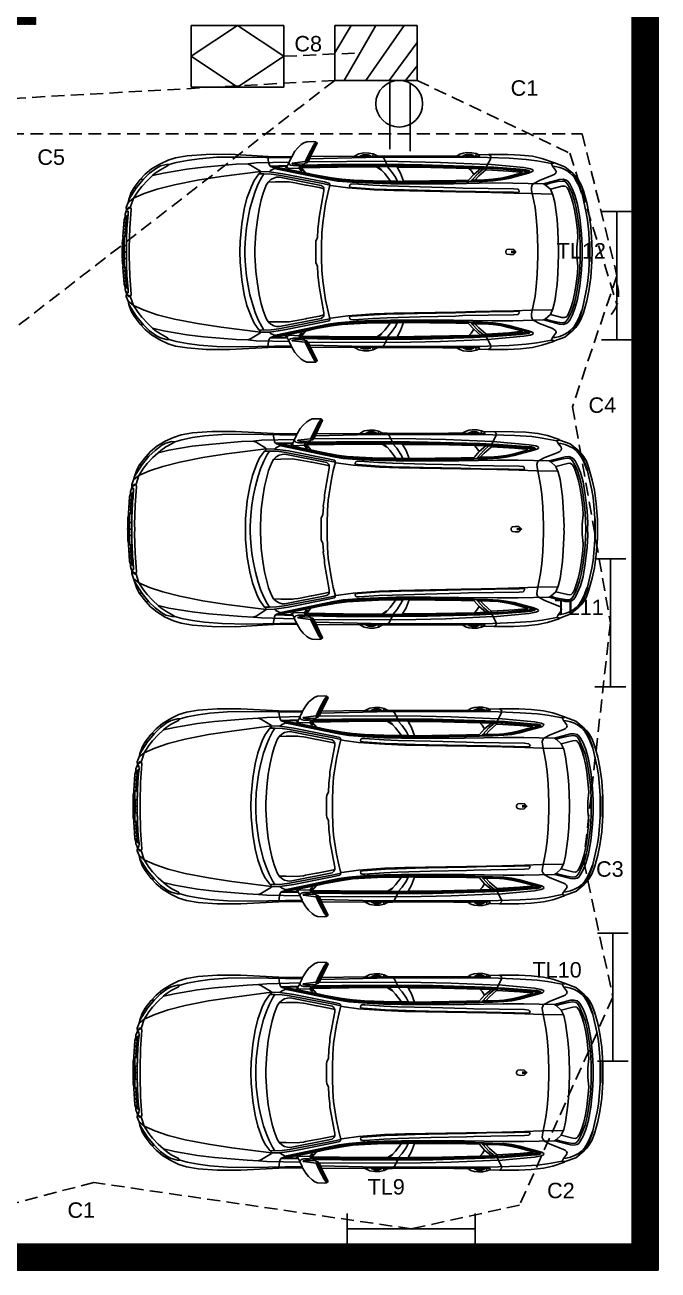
# Model space of a CAD drawing. Header units: inches. Extents: x 79 to 11386, y 236 to 3106.
# Drawn here: x 795.1 to 1040.8, y 308.6 to 791.8 of the extents above; entities that cross this region are included whole.
import ezdxf

# ---------------------------------------------------------------- set-up
doc = ezdxf.new("R2010")
doc.units = ezdxf.units.IN
doc.header["$LTSCALE"] = 20
doc.header["$MEASUREMENT"] = 0
doc.linetypes.add('HIDDEN', pattern=[0.375, 0.25, -0.125])
for name, color, linetype in [('appliances', 180, 'Continuous'), ('AUDI', 27, 'Continuous'), ('Conduit', 100, 'HIDDEN'), ('conduit_SDB', 82, 'HIDDEN'), ('emergency_Bo', 220, 'Continuous'), ('emergency_conduit', 210, 'HIDDEN'), ('hatch', 8, 'Continuous')]:
    doc.layers.add(name, color=color, linetype=linetype)
doc.styles.get("Standard").update_dxf_attribs({"font": 'arial.ttf', "height": 6})

# ---------------------------------------------------------------- blocks, each defined once
blk = doc.blocks.new('Top')
at = {"layer": 'AUDI'}
for p, q in [((3661, 15743), (3572, 15572)), ((3596, 15633), (3649, 15733)), ((3634, 15673), (3667, 15734)), ((3649, 15733), (3664, 15756)), ((3675, 15761), (3661, 15743)), ((3664, 15756), (3671, 15765)), ((3667, 15734), (3686, 15756)), ((3671, 15765), (3675, 15761)), ((2522, 15601), (2404, 15585)), ((2696, 15615), (2522, 15601)), ((2936, 15618), (2696, 15615)), ((3429, 15609), (2936, 15618)), ((3202, 15624), (3200, 15616)), ((3200, 15616), (3207, 15566)), ((3410, 15567), (3429, 15609)), ((3429, 15609), (3435, 15621)), ((3568, 15574), (3596, 15633)), ((3580, 15561), (3634, 15673)), ((3611, 15601), (3598, 15572)), ((3621, 15622), (3611, 15601)), ((4165, 15614), (3611, 15601)), ((4107, 15621), (4052, 15626)), ((4114, 15629), (4107, 15621)), ((4220, 15622), (4107, 15621)), ((4142, 15640), (4114, 15629)), ((4114, 15629), (4212, 15630)), ((4187, 15640), (4142, 15640)), ((5103, 15616), (4165, 15614)), ((4212, 15630), (4187, 15640)), ((4220, 15622), (4212, 15630)), ((4233, 15623), (4220, 15622)), ((4233, 15623), (4238, 15648)), ((4277, 15628), (4233, 15623)), ((4342, 15605), (4321, 15627)), ((4374, 15540), (4342, 15605)), ((5121, 15624), (5067, 15630)), ((5365, 15613), (5103, 15616)), ((5128, 15632), (5121, 15624)), ((5233, 15624), (5121, 15624)), ((5156, 15643), (5128, 15632)), ((5128, 15632), (5226, 15633)), ((5202, 15643), (5156, 15643)), ((5226, 15633), (5202, 15643)), ((5233, 15624), (5226, 15633)), ((5248, 15626), (5233, 15624)), ((5248, 15626), (5252, 15651)), ((5283, 15626), (5248, 15626)), ((5278, 15641), (5288, 15630)), ((5288, 15630), (5283, 15626)), ((5393, 15598), (5343, 15502)), ((5579, 15605), (5365, 15613)), ((5375, 15644), (5393, 15629)), ((5393, 15629), (5398, 15620)), ((5398, 15620), (5393, 15598)), ((5747, 15594), (5579, 15605)), ((5850, 15580), (5747, 15594)), ((2034, 15459), (2101, 15509)), ((2140, 15492), (2090, 15458)), ((2101, 15509), (2140, 15530)), ((2140, 15530), (2201, 15545)), ((2211, 15530), (2140, 15492)), ((2171, 15460), (2400, 15499)), ((2201, 15545), (2228, 15544)), ((2228, 15544), (2211, 15530)), ((2297, 15564), (2228, 15544)), ((2404, 15585), (2297, 15564)), ((2400, 15499), (2566, 15518)), ((2566, 15518), (2887, 15546)), ((2739, 15425), (3128, 15475)), ((2887, 15546), (3001, 15550)), ((3001, 15550), (3083, 15559)), ((3030, 15539), (3001, 15550)), ((3127, 15479), (3030, 15539)), ((3083, 15559), (3410, 15567)), ((3112, 15452), (3131, 15468)), ((3131, 15468), (3127, 15479)), ((3128, 15475), (3211, 15472)), ((3207, 15566), (3213, 15544)), ((3211, 15472), (3226, 15485)), ((3211, 15472), (3348, 15453)), ((3213, 15544), (3221, 15529)), ((3221, 15529), (3394, 15534)), ((3221, 15529), (3232, 15522)), ((3226, 15485), (3271, 15507)), ((3292, 15525), (3232, 15522)), ((3232, 15522), (3254, 15516)), ((3254, 15516), (3270, 15518)), ((3254, 15516), (3271, 15510)), ((3270, 15518), (3278, 15514)), ((3278, 15518), (3271, 15510)), ((3271, 15510), (3272, 15509)), ((3271, 15507), (3272, 15509)), ((3271, 15507), (3275, 15503)), ((3272, 15509), (3742, 15412)), ((3275, 15503), (3793, 15396)), ((3284, 15519), (3278, 15518)), ((3278, 15514), (3647, 15436)), ((3284, 15519), (3292, 15525)), ((3571, 15463), (3284, 15519)), ((3383, 15527), (3292, 15525)), ((3375, 15510), (3394, 15534)), ((3396, 15509), (3383, 15527)), ((3394, 15534), (3406, 15559)), ((3405, 15505), (3396, 15509)), ((3418, 15504), (3405, 15505)), ((3406, 15559), (3410, 15567)), ((3406, 15559), (3414, 15545)), ((3414, 15545), (3423, 15539)), ((3505, 15509), (3418, 15504)), ((3423, 15539), (3448, 15533)), ((3440, 15558), (3568, 15574)), ((3440, 15552), (3440, 15558)), ((3462, 15549), (3440, 15552)), ((3448, 15533), (3496, 15532)), ((3510, 15547), (3462, 15549)), ((3496, 15532), (3529, 15535)), ((3505, 15509), (3515, 15526)), ((3527, 15482), (3505, 15509)), ((3561, 15552), (3510, 15547)), ((3515, 15526), (3521, 15526)), ((3521, 15526), (3515, 15513)), ((3515, 15513), (3534, 15486)), ((3533, 15482), (3527, 15482)), ((3546, 15540), (3529, 15524)), ((3529, 15535), (3543, 15532)), ((4409, 15530), (3529, 15524)), ((3529, 15524), (3530, 15512)), ((4070, 15521), (3530, 15512)), ((3530, 15512), (3571, 15463)), ((3534, 15486), (3533, 15482)), ((3543, 15532), (3817, 15537)), ((3561, 15552), (3546, 15540)), ((3546, 15540), (3552, 15538)), ((3552, 15538), (3823, 15543)), ((3571, 15559), (3561, 15552)), ((3568, 15574), (3572, 15572)), ((3572, 15572), (3571, 15559)), ((3580, 15561), (3571, 15559)), ((3658, 15443), (3571, 15463)), ((3588, 15562), (3580, 15561)), ((3598, 15572), (3588, 15562)), ((4356, 15576), (3598, 15572)), ((3817, 15537), (4372, 15539)), ((3823, 15543), (4369, 15546)), ((4273, 15519), (4070, 15521)), ((4278, 15524), (4273, 15519)), ((4313, 15493), (4273, 15519)), ((4278, 15524), (4316, 15496)), ((4468, 15524), (4278, 15524)), ((4321, 15489), (4313, 15493)), ((4316, 15496), (4321, 15489)), ((4352, 15456), (4321, 15489)), ((4604, 15572), (4356, 15576)), ((4369, 15546), (4720, 15541)), ((4372, 15539), (4750, 15535)), ((4377, 15523), (4374, 15540)), ((4416, 15479), (4377, 15523)), ((5090, 15519), (4409, 15530)), ((4458, 15418), (4416, 15479)), ((4474, 15518), (4468, 15524)), ((4806, 15515), (4474, 15518)), ((4508, 15458), (4474, 15518)), ((4900, 15565), (4604, 15572)), ((4720, 15541), (5234, 15526)), ((4750, 15535), (5319, 15517)), ((5182, 15506), (4806, 15515)), ((5363, 15545), (4900, 15565)), ((5347, 15508), (5090, 15519)), ((5295, 15503), (5182, 15506)), ((5203, 15484), (5182, 15506)), ((5229, 15446), (5203, 15484)), ((5295, 15503), (5229, 15446)), ((5234, 15526), (5424, 15517)), ((5275, 15459), (5325, 15502)), ((5278, 15431), (5347, 15491)), ((5325, 15502), (5295, 15503)), ((5319, 15517), (5467, 15508)), ((5343, 15502), (5325, 15502)), ((5351, 15499), (5343, 15502)), ((5518, 15497), (5347, 15508)), ((5347, 15491), (5354, 15493)), ((5354, 15493), (5351, 15499)), ((5354, 15493), (5576, 15479)), ((5367, 15547), (5363, 15545)), ((5722, 15514), (5367, 15547)), ((5424, 15517), (5686, 15497)), ((5467, 15508), (5729, 15487)), ((5759, 15475), (5518, 15497)), ((5576, 15479), (5684, 15469)), ((5774, 15469), (5633, 15424)), ((5764, 15472), (5636, 15434)), ((5684, 15469), (5687, 15472)), ((5684, 15469), (5687, 15468)), ((5686, 15497), (5746, 15492)), ((5687, 15468), (5687, 15472)), ((5687, 15472), (5704, 15468)), ((5687, 15468), (5703, 15462)), ((5708, 15465), (5703, 15462)), ((5704, 15468), (5708, 15465)), ((5787, 15503), (5722, 15514)), ((5729, 15487), (5756, 15484)), ((5746, 15492), (5774, 15485)), ((5756, 15484), (5766, 15480)), ((5764, 15472), (5759, 15475)), ((5769, 15476), (5764, 15472)), ((5766, 15480), (5769, 15476)), ((5768, 15460), (5798, 15471)), ((5774, 15485), (5782, 15480)), ((5782, 15477), (5774, 15469)), ((5782, 15480), (5782, 15477)), ((5810, 15492), (5787, 15503)), ((5798, 15471), (5810, 15478)), ((5814, 15484), (5810, 15492)), ((5810, 15478), (5814, 15484)), ((5994, 15554), (5850, 15580)), ((5994, 15554), (6015, 15558)), ((6006, 15528), (5994, 15554)), ((6006, 15528), (6032, 15526)), ((6036, 15489), (6006, 15528)), ((6015, 15558), (6016, 15565)), ((6015, 15558), (6024, 15560)), ((6032, 15526), (6076, 15515)), ((6041, 15476), (6036, 15489)), ((6037, 15460), (6041, 15476)), ((6076, 15515), (6114, 15501)), ((6114, 15501), (6155, 15479)), ((6155, 15479), (6184, 15456)), ((1906, 15319), (1974, 15401)), ((1974, 15401), (1942, 15395)), ((2012, 15387), (1957, 15328)), ((1974, 15401), (2034, 15459)), ((2064, 15435), (2012, 15387)), ((2064, 15435), (2171, 15460)), ((2090, 15458), (2064, 15435)), ((2110, 15301), (2279, 15344)), ((2279, 15344), (2506, 15389)), ((2506, 15389), (2739, 15425)), ((3037, 15327), (3064, 15385)), ((3064, 15385), (3112, 15452)), ((3075, 15278), (3105, 15352)), ((3105, 15352), (3139, 15418)), ((3161, 15452), (3112, 15452)), ((3139, 15418), (3161, 15452)), ((3154, 15261), (3184, 15340)), ((3161, 15452), (3232, 15450)), ((3184, 15340), (3203, 15370)), ((3203, 15370), (3229, 15395)), ((3274, 15373), (3203, 15370)), ((3229, 15395), (3258, 15411)), ((3232, 15450), (3307, 15440)), ((3258, 15411), (3286, 15418)), ((3388, 15374), (3274, 15373)), ((3286, 15418), (3313, 15420)), ((3307, 15440), (3741, 15357)), ((3313, 15420), (3726, 15338)), ((3348, 15453), (3758, 15372)), ((3409, 15372), (3388, 15374)), ((3445, 15367), (3409, 15372)), ((3465, 15363), (3445, 15367)), ((3573, 15342), (3465, 15363)), ((3580, 15341), (3573, 15342)), ((3710, 15316), (3580, 15341)), ((3647, 15436), (3809, 15406)), ((3826, 15412), (3658, 15443)), ((3741, 15357), (3812, 15342)), ((3742, 15412), (3868, 15391)), ((3758, 15372), (3801, 15361)), ((3812, 15342), (3791, 15259)), ((3793, 15396), (3889, 15380)), ((3801, 15361), (3810, 15354)), ((3809, 15406), (3916, 15391)), ((3810, 15354), (3812, 15342)), ((3928, 15399), (3826, 15412)), ((3868, 15391), (3973, 15379)), ((3889, 15380), (4072, 15366)), ((3916, 15391), (4041, 15380)), ((4046, 15391), (3928, 15399)), ((3973, 15379), (4237, 15366)), ((4009, 15343), (4005, 15328)), ((4016, 15350), (4009, 15343)), ((4048, 15352), (4016, 15350)), ((4041, 15380), (4237, 15373)), ((4236, 15383), (4046, 15391)), ((4235, 15339), (4048, 15352)), ((4072, 15366), (4236, 15359)), ((4236, 15383), (4409, 15381)), ((4236, 15359), (4411, 15355)), ((4482, 15370), (4237, 15373)), ((4237, 15366), (4477, 15363)), ((4409, 15381), (4352, 15456)), ((4409, 15381), (4476, 15380)), ((4411, 15355), (4753, 15352)), ((4482, 15370), (4458, 15418)), ((4476, 15380), (4480, 15378)), ((4477, 15363), (4702, 15364)), ((4480, 15378), (4538, 15379)), ((4739, 15370), (4482, 15370)), ((4538, 15379), (4508, 15458)), ((4538, 15379), (5051, 15386)), ((4702, 15364), (5051, 15370)), ((5051, 15376), (4739, 15370)), ((4753, 15352), (5029, 15355)), ((5410, 15362), (5029, 15355)), ((5178, 15389), (5051, 15386)), ((5202, 15379), (5051, 15376)), ((5311, 15376), (5051, 15370)), ((5229, 15446), (5178, 15389)), ((5211, 15390), (5202, 15379)), ((5396, 15388), (5202, 15379)), ((5211, 15390), (5275, 15459)), ((5240, 15391), (5211, 15390)), ((5240, 15391), (5278, 15431)), ((5334, 15392), (5240, 15391)), ((5419, 15383), (5311, 15376)), ((5417, 15398), (5334, 15392)), ((5498, 15401), (5396, 15388)), ((5614, 15361), (5410, 15362)), ((5496, 15409), (5417, 15398)), ((5496, 15392), (5419, 15383)), ((5573, 15426), (5496, 15409)), ((5575, 15407), (5496, 15392)), ((5566, 15414), (5498, 15401)), ((5636, 15434), (5566, 15414)), ((5703, 15462), (5573, 15426)), ((5633, 15424), (5575, 15407)), ((5917, 15354), (5614, 15361)), ((5633, 15424), (5768, 15460)), ((5797, 15320), (5805, 15343)), ((5805, 15343), (5820, 15358)), ((5820, 15358), (5876, 15387)), ((5876, 15387), (5999, 15435)), ((6075, 15396), (5917, 15354)), ((5934, 15345), (5917, 15354)), ((5981, 15359), (5934, 15345)), ((5984, 15300), (5934, 15345)), ((6055, 15375), (5981, 15359)), ((5999, 15435), (6023, 15446)), ((6023, 15446), (6037, 15460)), ((6099, 15381), (6055, 15375)), ((6111, 15398), (6075, 15396)), ((6120, 15379), (6099, 15381)), ((6140, 15390), (6111, 15398)), ((6130, 15375), (6120, 15379)), ((6138, 15370), (6130, 15375)), ((6153, 15350), (6138, 15370)), ((6156, 15379), (6140, 15390)), ((6175, 15310), (6153, 15350)), ((6175, 15355), (6156, 15379)), ((6199, 15308), (6175, 15355)), ((6184, 15456), (6217, 15419)), ((6210, 15446), (6210, 15454)), ((6233, 15415), (6210, 15446)), ((6217, 15419), (6243, 15378)), ((6253, 15379), (6233, 15415)), ((6243, 15378), (6267, 15329)), ((6277, 15319), (6253, 15379)), ((1831, 15200), (1906, 15319)), ((1920, 15282), (1874, 15211)), ((1874, 15211), (1980, 15257)), ((1890, 15313), (1882, 15317)), ((1906, 15319), (1890, 15313)), ((1957, 15328), (1920, 15282)), ((1980, 15257), (2110, 15301)), ((2994, 15211), (3037, 15327)), ((3050, 15206), (3075, 15278)), ((3135, 15195), (3154, 15261)), ((3751, 15283), (3704, 15021)), ((3751, 15305), (3710, 15316)), ((3726, 15338), (3744, 15324)), ((3744, 15324), (3750, 15313)), ((3750, 15313), (3751, 15305)), ((3751, 15305), (3751, 15283)), ((3791, 15259), (3769, 15155)), ((3843, 15333), (3811, 15337)), ((3987, 15313), (3843, 15333)), ((3987, 15313), (4246, 15294)), ((4005, 15328), (4009, 15321)), ((4009, 15321), (4032, 15318)), ((4247, 15302), (4032, 15318)), ((4235, 15339), (4375, 15333)), ((4246, 15294), (4441, 15287)), ((4247, 15302), (4370, 15298)), ((4370, 15298), (4544, 15293)), ((4375, 15333), (4700, 15324)), ((4441, 15287), (5051, 15276)), ((4544, 15293), (4676, 15290)), ((4676, 15290), (5049, 15282)), ((4700, 15324), (5049, 15315)), ((5122, 15311), (5049, 15315)), ((5247, 15278), (5049, 15282)), ((5051, 15276), (5247, 15272)), ((5622, 15304), (5122, 15311)), ((5526, 15272), (5247, 15278)), ((5247, 15272), (5403, 15269)), ((5403, 15269), (5624, 15263)), ((5622, 15270), (5526, 15272)), ((5663, 15300), (5622, 15304)), ((5622, 15270), (5671, 15269)), ((5624, 15263), (5793, 15257)), ((5672, 15293), (5663, 15300)), ((5671, 15269), (5677, 15274)), ((5677, 15274), (5672, 15293)), ((5793, 15257), (5996, 15253)), ((5799, 15292), (5797, 15320)), ((5833, 15120), (5799, 15292)), ((6098, 15329), (5984, 15300)), ((6008, 15245), (5984, 15300)), ((6027, 15170), (6008, 15245)), ((6123, 15331), (6098, 15329)), ((6136, 15327), (6123, 15331)), ((6149, 15315), (6136, 15327)), ((6158, 15301), (6149, 15315)), ((6167, 15283), (6158, 15301)), ((6186, 15233), (6167, 15283)), ((6198, 15257), (6175, 15310)), ((6206, 15171), (6186, 15233)), ((6219, 15196), (6198, 15257)), ((6226, 15242), (6199, 15308)), ((6253, 15149), (6226, 15242)), ((6267, 15329), (6291, 15263)), ((6295, 15264), (6277, 15319)), ((6291, 15263), (6295, 15264)), ((6291, 15263), (6292, 15262)), ((6292, 15261), (6295, 15263)), ((6295, 15263), (6292, 15262)), ((6292, 15262), (6292, 15261)), ((6292, 15261), (6296, 15256)), ((6296, 15256), (6295, 15264)), ((6338, 15068), (6296, 15256)), ((1807, 15093), (1816, 15105)), ((1843, 15121), (1816, 15105)), ((1816, 15105), (1823, 15118)), ((1823, 15169), (1874, 15211)), ((1823, 15118), (1836, 15125)), ((1836, 15125), (1845, 15120)), ((1851, 15103), (1838, 14917)), ((1847, 15127), (1843, 15121)), ((1845, 15120), (1851, 15103)), ((1874, 15211), (1847, 15127)), ((2943, 14960), (2967, 15103)), ((2967, 15103), (2994, 15211)), ((3004, 15017), (3023, 15106)), ((3023, 15106), (3050, 15206)), ((3096, 14999), (3114, 15104)), ((3114, 15104), (3135, 15195)), ((3769, 15155), (3741, 14969)), ((5845, 15026), (5833, 15120)), ((6050, 15003), (6027, 15170)), ((6222, 15098), (6206, 15171)), ((6235, 15131), (6219, 15196)), ((6235, 15021), (6222, 15098)), ((6252, 15039), (6235, 15131)), ((6275, 15021), (6253, 15149)), ((1803, 14986), (1790, 14972)), ((1790, 14972), (1801, 14962)), ((1792, 15029), (1806, 15031)), ((1795, 15011), (1794, 15004)), ((1794, 15004), (1804, 14996)), ((1808, 15021), (1795, 15011)), ((1800, 15074), (1817, 15086)), ((1804, 14973), (1801, 14962)), ((1804, 14996), (1803, 14986)), ((1803, 14986), (1817, 14990)), ((1807, 15008), (1804, 14996)), ((1815, 14976), (1804, 14973)), ((1811, 15042), (1806, 15031)), ((1806, 15031), (1808, 15021)), ((1819, 15010), (1807, 15008)), ((1820, 15025), (1808, 15021)), ((1823, 15046), (1811, 15042)), ((1815, 14976), (1813, 14954)), ((1817, 14990), (1815, 14976)), ((1817, 15086), (1822, 15085)), ((1819, 15010), (1817, 14990)), ((1820, 15025), (1819, 15010)), ((1823, 15046), (1820, 15025)), ((1822, 15085), (1823, 15046)), ((2989, 14923), (3004, 15017)), ((3081, 14875), (3096, 14999)), ((3703, 14987), (3692, 14910)), ((3704, 15021), (3703, 14987)), ((5855, 14903), (5845, 15026)), ((6058, 14895), (6050, 15003)), ((6250, 14896), (6235, 15021)), ((6271, 14890), (6252, 15039)), ((6292, 14862), (6275, 15021)), ((6351, 14994), (6338, 15068)), ((6362, 14878), (6351, 14994)), ((1795, 14883), (1785, 14874)), ((1785, 14874), (1795, 14863)), ((1797, 14918), (1787, 14908)), ((1787, 14908), (1796, 14896)), ((1799, 14952), (1788, 14939)), ((1788, 14939), (1799, 14929)), ((1795, 14863), (1794, 14849)), ((1796, 14896), (1795, 14883)), ((1795, 14883), (1810, 14885)), ((1799, 14872), (1795, 14863)), ((1802, 14907), (1796, 14896)), ((1799, 14929), (1797, 14918)), ((1797, 14918), (1811, 14920)), ((1801, 14962), (1799, 14952)), ((1799, 14952), (1813, 14954)), ((1802, 14940), (1799, 14929)), ((1809, 14873), (1799, 14872)), ((1812, 14944), (1802, 14940)), ((1811, 14908), (1802, 14907)), ((1809, 14873), (1808, 14849)), ((1810, 14885), (1809, 14873)), ((1811, 14908), (1810, 14885)), ((1812, 14944), (1811, 14920)), ((1811, 14920), (1811, 14908)), ((1813, 14954), (1812, 14944)), ((1838, 14917), (1833, 14726)), ((2927, 14785), (2943, 14960)), ((2978, 14817), (2989, 14923)), ((3072, 14714), (3081, 14875)), ((3693, 14902), (3689, 14826)), ((3692, 14910), (3693, 14902)), ((3733, 14866), (3729, 14744)), ((3741, 14969), (3733, 14866)), ((5862, 14723), (5855, 14903)), ((6058, 14895), (6065, 14708)), ((6255, 14823), (6250, 14896)), ((6278, 14773), (6271, 14890)), ((6299, 14741), (6292, 14862)), ((6368, 14788), (6362, 14878)), ((1765, 14747), (1798, 14747)), ((1775, 14741), (1767, 14738)), ((1771, 14733), (1767, 14738)), ((1770, 14756), (1772, 14760)), ((1770, 14755), (1775, 14752)), ((1770, 14698), (1771, 14733)), ((1777, 14730), (1771, 14733)), ((1772, 14760), (1773, 14795)), ((1772, 14760), (1777, 14762)), ((1773, 14795), (1777, 14811)), ((1782, 14830), (1774, 14825)), ((1777, 14811), (1774, 14824)), ((1775, 14752), (1777, 14762)), ((1775, 14741), (1775, 14752)), ((1777, 14730), (1775, 14741)), ((1777, 14762), (1777, 14811)), ((1777, 14702), (1777, 14730)), ((1782, 14830), (1794, 14849)), ((1808, 14837), (1782, 14830)), ((1784, 14683), (1782, 14830)), ((1794, 14849), (1808, 14849)), ((1798, 14747), (1806, 14750)), ((1806, 14740), (1798, 14747)), ((1801, 14813), (1807, 14817)), ((1807, 14807), (1801, 14813)), ((1801, 14780), (1807, 14783)), ((1806, 14773), (1801, 14780)), ((1807, 14783), (1806, 14773)), ((1806, 14773), (1806, 14750)), ((1806, 14750), (1806, 14740)), ((1806, 14740), (1806, 14719)), ((1808, 14837), (1807, 14817)), ((1807, 14817), (1807, 14807)), ((1807, 14807), (1807, 14783)), ((1808, 14849), (1808, 14837)), ((2925, 14683), (2927, 14785)), ((2973, 14716), (2978, 14817)), ((3673, 14789), (3671, 14772)), ((3671, 14772), (3671, 14683)), ((3689, 14826), (3673, 14789)), ((3729, 14744), (3729, 14683)), ((6245, 14731), (6255, 14823)), ((6245, 14683), (6245, 14731)), ((6279, 14683), (6278, 14773)), ((6298, 14683), (6299, 14741)), ((6368, 14788), (6373, 14780)), ((6368, 14727), (6368, 14788)), ((6368, 14727), (6373, 14727)), ((6368, 14683), (6368, 14727)), ((6373, 14780), (6373, 14727)), ((6373, 14727), (6373, 14683)), ((1795, 14683), (1764, 14683)), ((1795, 14683), (1764, 14683)), ((1765, 14692), (1777, 14702)), ((1765, 14673), (1777, 14663)), ((1765, 14619), (1798, 14619)), ((1771, 14633), (1767, 14628)), ((1775, 14625), (1767, 14627)), ((1775, 14690), (1770, 14698)), ((1775, 14676), (1770, 14667)), ((1770, 14667), (1771, 14633)), ((1770, 14611), (1775, 14614)), ((1770, 14610), (1772, 14605)), ((1777, 14636), (1771, 14633)), ((1772, 14605), (1777, 14603)), ((1772, 14605), (1773, 14571)), ((1775, 14690), (1777, 14702)), ((1775, 14683), (1775, 14690)), ((1775, 14683), (1775, 14676)), ((1775, 14676), (1777, 14663)), ((1777, 14636), (1775, 14625)), ((1775, 14625), (1775, 14614)), ((1775, 14614), (1777, 14603)), ((1777, 14663), (1777, 14636)), ((1784, 14683), (1782, 14535)), ((1806, 14688), (1795, 14683)), ((1806, 14678), (1795, 14683)), ((1806, 14625), (1798, 14619)), ((1798, 14619), (1806, 14616)), ((1801, 14714), (1806, 14719)), ((1806, 14707), (1801, 14714)), ((1806, 14658), (1801, 14651)), ((1801, 14651), (1806, 14646)), ((1806, 14719), (1806, 14707)), ((1806, 14707), (1806, 14688)), ((1806, 14688), (1806, 14683)), ((1806, 14678), (1806, 14683)), ((1806, 14658), (1806, 14678)), ((1806, 14646), (1806, 14658)), ((1806, 14625), (1806, 14646)), ((1806, 14616), (1806, 14625)), ((1806, 14592), (1806, 14616)), ((1833, 14726), (1834, 14683)), ((1833, 14640), (1834, 14683)), ((1838, 14449), (1833, 14640)), ((2925, 14683), (2927, 14580)), ((2973, 14683), (2973, 14716)), ((2973, 14683), (2973, 14649)), ((2973, 14649), (2978, 14548)), ((3072, 14683), (3072, 14714)), ((3072, 14683), (3072, 14652)), ((3072, 14652), (3081, 14491)), ((3671, 14594), (3671, 14683)), ((3729, 14622), (3729, 14683)), ((3733, 14500), (3729, 14622)), ((5548, 14700), (5544, 14686)), ((5544, 14686), (5544, 14683)), ((5544, 14679), (5544, 14683)), ((5548, 14666), (5544, 14679)), ((5556, 14706), (5548, 14700)), ((5556, 14660), (5548, 14666)), ((5583, 14710), (5556, 14706)), ((5583, 14656), (5556, 14660)), ((5620, 14708), (5583, 14710)), ((5620, 14657), (5583, 14656)), ((5628, 14691), (5599, 14686)), ((5599, 14686), (5636, 14686)), ((5599, 14679), (5636, 14680)), ((5628, 14675), (5599, 14679)), ((5630, 14699), (5620, 14708)), ((5630, 14667), (5620, 14657)), ((5636, 14686), (5630, 14699)), ((5636, 14680), (5630, 14667)), ((5636, 14686), (5645, 14685)), ((5636, 14680), (5645, 14681)), ((5645, 14685), (5645, 14683)), ((5645, 14681), (5645, 14683)), ((5862, 14642), (5855, 14462)), ((5862, 14683), (5862, 14723)), ((5862, 14683), (5862, 14642)), ((6058, 14471), (6065, 14658)), ((6065, 14708), (6064, 14683)), ((6065, 14658), (6064, 14683)), ((6245, 14683), (6245, 14634)), ((6245, 14634), (6255, 14542)), ((6279, 14683), (6278, 14593)), ((6299, 14625), (6292, 14504)), ((6298, 14683), (6299, 14625)), ((6373, 14684), (6368, 14684)), ((6368, 14683), (6368, 14638)), ((6373, 14682), (6368, 14682)), ((6368, 14638), (6373, 14638)), ((6368, 14638), (6368, 14577)), ((6373, 14638), (6373, 14683)), ((6373, 14586), (6373, 14638)), ((1773, 14571), (1777, 14555)), ((1777, 14555), (1774, 14542)), ((1782, 14535), (1774, 14541)), ((1777, 14603), (1777, 14555)), ((1808, 14529), (1782, 14535)), ((1782, 14535), (1794, 14517)), ((1785, 14491), (1795, 14503)), ((1795, 14483), (1785, 14491)), ((1795, 14503), (1794, 14517)), ((1794, 14517), (1808, 14517)), ((1799, 14493), (1795, 14503)), ((1795, 14483), (1810, 14481)), ((1796, 14470), (1795, 14483)), ((1809, 14493), (1799, 14493)), ((1806, 14592), (1801, 14586)), ((1801, 14586), (1807, 14582)), ((1807, 14559), (1801, 14553)), ((1801, 14553), (1807, 14549)), ((1807, 14582), (1806, 14592)), ((1807, 14559), (1807, 14582)), ((1807, 14549), (1807, 14559)), ((1808, 14529), (1807, 14549)), ((1808, 14517), (1808, 14529)), ((1809, 14493), (1808, 14517)), ((1810, 14481), (1809, 14493)), ((1811, 14458), (1810, 14481)), ((2927, 14580), (2943, 14406)), ((2978, 14548), (2989, 14442)), ((3081, 14491), (3096, 14367)), ((3673, 14577), (3671, 14594)), ((3689, 14540), (3673, 14577)), ((3693, 14464), (3689, 14540)), ((3741, 14397), (3733, 14500)), ((6255, 14542), (6250, 14470)), ((6278, 14593), (6271, 14475)), ((6292, 14504), (6275, 14344)), ((6362, 14488), (6351, 14372)), ((6368, 14577), (6362, 14488)), ((6368, 14577), (6373, 14586)), ((1787, 14457), (1796, 14470)), ((1797, 14448), (1787, 14457)), ((1788, 14427), (1799, 14437)), ((1799, 14414), (1788, 14427)), ((1790, 14393), (1801, 14403)), ((1803, 14380), (1790, 14393)), ((1794, 14362), (1804, 14370)), ((1795, 14355), (1794, 14362)), ((1802, 14459), (1796, 14470)), ((1797, 14448), (1811, 14445)), ((1799, 14437), (1797, 14448)), ((1802, 14425), (1799, 14437)), ((1799, 14414), (1813, 14412)), ((1801, 14403), (1799, 14414)), ((1804, 14392), (1801, 14403)), ((1811, 14458), (1802, 14459)), ((1812, 14422), (1802, 14425)), ((1803, 14380), (1817, 14375)), ((1804, 14370), (1803, 14380)), ((1815, 14390), (1804, 14392)), ((1807, 14358), (1804, 14370)), ((1811, 14445), (1811, 14458)), ((1812, 14422), (1811, 14445)), ((1813, 14412), (1812, 14422)), ((1815, 14390), (1813, 14412)), ((1817, 14375), (1815, 14390)), ((1819, 14355), (1817, 14375)), ((1851, 14263), (1838, 14449)), ((2943, 14406), (2967, 14263)), ((2989, 14442), (3004, 14349)), ((3096, 14367), (3114, 14261)), ((3692, 14455), (3693, 14464)), ((3703, 14379), (3692, 14455)), ((3704, 14344), (3703, 14379)), ((3769, 14211), (3741, 14397)), ((5855, 14462), (5845, 14340)), ((6050, 14363), (6027, 14196)), ((6058, 14471), (6050, 14363)), ((6250, 14470), (6235, 14345)), ((6271, 14475), (6252, 14327)), ((6351, 14372), (6338, 14298)), ((1792, 14336), (1806, 14335)), ((1808, 14344), (1795, 14355)), ((1800, 14292), (1817, 14279)), ((1806, 14335), (1808, 14344)), ((1811, 14324), (1806, 14335)), ((1819, 14355), (1807, 14358)), ((1807, 14272), (1816, 14261)), ((1820, 14341), (1808, 14344)), ((1823, 14320), (1811, 14324)), ((1843, 14245), (1816, 14261)), ((1816, 14261), (1823, 14248)), ((1817, 14279), (1822, 14280)), ((1820, 14341), (1819, 14355)), ((1823, 14320), (1820, 14341)), ((1822, 14280), (1823, 14320)), ((1823, 14248), (1836, 14240)), ((1836, 14240), (1845, 14246)), ((1847, 14238), (1843, 14245)), ((1845, 14246), (1851, 14263)), ((1874, 14154), (1847, 14238)), ((2967, 14263), (2994, 14154)), ((3004, 14349), (3023, 14259)), ((3023, 14259), (3050, 14160)), ((3114, 14261), (3135, 14171)), ((3751, 14083), (3704, 14344)), ((5833, 14245), (5799, 14073)), ((5845, 14340), (5833, 14245)), ((6222, 14268), (6206, 14195)), ((6235, 14345), (6222, 14268)), ((6252, 14327), (6235, 14235)), ((6275, 14344), (6253, 14216)), ((6338, 14298), (6296, 14110)), ((1823, 14197), (1874, 14154)), ((1831, 14165), (1906, 14047)), ((1920, 14084), (1874, 14154)), ((1874, 14154), (1980, 14108)), ((2994, 14154), (3037, 14038)), ((3050, 14160), (3075, 14087)), ((3135, 14171), (3154, 14105)), ((3791, 14107), (3769, 14211)), ((6008, 14121), (5984, 14066)), ((6027, 14196), (6008, 14121)), ((6186, 14132), (6167, 14083)), ((6206, 14195), (6186, 14132)), ((6219, 14169), (6198, 14109)), ((6226, 14124), (6199, 14057)), ((6235, 14235), (6219, 14169)), ((6253, 14216), (6226, 14124)), ((1890, 14052), (1882, 14049)), ((1906, 14047), (1890, 14052)), ((1906, 14047), (1974, 13965)), ((1957, 14038), (1920, 14084)), ((2012, 13979), (1957, 14038)), ((1980, 14108), (2110, 14064)), ((2110, 14064), (2279, 14021)), ((2279, 14021), (2506, 13977)), ((3037, 14038), (3064, 13981)), ((3075, 14087), (3105, 14013)), ((3105, 14013), (3139, 13948)), ((3154, 14105), (3184, 14026)), ((3184, 14026), (3203, 13995)), ((3203, 13995), (3229, 13971)), ((3274, 13993), (3203, 13995)), ((3388, 13992), (3274, 13993)), ((3307, 13926), (3741, 14009)), ((3313, 13946), (3726, 14028)), ((3348, 13913), (3758, 13994)), ((3409, 13994), (3388, 13992)), ((3445, 13999), (3409, 13994)), ((3465, 14003), (3445, 13999)), ((3573, 14024), (3465, 14003)), ((3580, 14025), (3573, 14024)), ((3710, 14050), (3580, 14025)), ((3751, 14061), (3710, 14050)), ((3726, 14028), (3744, 14042)), ((3741, 14009), (3812, 14024)), ((3744, 14042), (3750, 14052)), ((3750, 14052), (3751, 14061)), ((3751, 14061), (3751, 14083)), ((3758, 13994), (3801, 14005)), ((3812, 14024), (3791, 14107)), ((3801, 14005), (3810, 14011)), ((3810, 14011), (3812, 14024)), ((3843, 14033), (3811, 14029)), ((3987, 14053), (3843, 14033)), ((3889, 13985), (4072, 14000)), ((3973, 13986), (4237, 14000)), ((3987, 14053), (4246, 14072)), ((4005, 14038), (4009, 14045)), ((4009, 14023), (4005, 14038)), ((4009, 14045), (4032, 14048)), ((4016, 14015), (4009, 14023)), ((4048, 14014), (4016, 14015)), ((4247, 14063), (4032, 14048)), ((4041, 13985), (4237, 13993)), ((4235, 14027), (4048, 14014)), ((4072, 14000), (4236, 14007)), ((4235, 14027), (4375, 14033)), ((4236, 14007), (4411, 14011)), ((4237, 14000), (4477, 14003)), ((4482, 13996), (4237, 13993)), ((4246, 14072), (4441, 14079)), ((4247, 14063), (4370, 14068)), ((4370, 14068), (4544, 14073)), ((4375, 14033), (4700, 14042)), ((4411, 14011), (4753, 14013)), ((4441, 14079), (5051, 14090)), ((4482, 13996), (4458, 13948)), ((4477, 14003), (4702, 14002)), ((4739, 13996), (4482, 13996)), ((4544, 14073), (4676, 14076)), ((4676, 14076), (5049, 14083)), ((4700, 14042), (5049, 14051)), ((4702, 14002), (5051, 13996)), ((5051, 13990), (4739, 13996)), ((4753, 14013), (5029, 14010)), ((5410, 14004), (5029, 14010)), ((5247, 14088), (5049, 14083)), ((5122, 14055), (5049, 14051)), ((5051, 14090), (5247, 14094)), ((5311, 13989), (5051, 13996)), ((5202, 13987), (5051, 13990)), ((5622, 14062), (5122, 14055)), ((5247, 14094), (5403, 14097)), ((5526, 14094), (5247, 14088)), ((5403, 14097), (5624, 14103)), ((5614, 14005), (5410, 14004)), ((5622, 14095), (5526, 14094)), ((5917, 14012), (5614, 14005)), ((5622, 14095), (5671, 14097)), ((5663, 14065), (5622, 14062)), ((5624, 14103), (5793, 14109)), ((5672, 14073), (5663, 14065)), ((5671, 14097), (5677, 14092)), ((5677, 14092), (5672, 14073)), ((5793, 14109), (5996, 14113)), ((5799, 14073), (5797, 14045)), ((5797, 14045), (5805, 14023)), ((5805, 14023), (5820, 14008)), ((5820, 14008), (5876, 13978)), ((5934, 14021), (5917, 14012)), ((6075, 13970), (5917, 14012)), ((5984, 14066), (5934, 14021)), ((5981, 14007), (5934, 14021)), ((6055, 13991), (5981, 14007)), ((6098, 14037), (5984, 14066)), ((6099, 13985), (6055, 13991)), ((6123, 14035), (6098, 14037)), ((6130, 13991), (6120, 13987)), ((6136, 14039), (6123, 14035)), ((6138, 13996), (6130, 13991)), ((6149, 14051), (6136, 14039)), ((6153, 14016), (6138, 13996)), ((6158, 14065), (6149, 14051)), ((6175, 14056), (6153, 14016)), ((6175, 14010), (6156, 13986)), ((6167, 14083), (6158, 14065)), ((6198, 14109), (6175, 14056)), ((6199, 14057), (6175, 14010)), ((6243, 13988), (6267, 14037)), ((6277, 14046), (6253, 13986)), ((6267, 14037), (6291, 14103)), ((6295, 14101), (6277, 14046)), ((6291, 14103), (6292, 14104)), ((6291, 14103), (6295, 14101)), ((6292, 14105), (6296, 14110)), ((6292, 14104), (6292, 14105)), ((6292, 14105), (6295, 14103)), ((6295, 14103), (6292, 14104)), ((6296, 14110), (6295, 14101)), ((1974, 13965), (1942, 13970)), ((1974, 13965), (2034, 13906)), ((2064, 13931), (2012, 13979)), ((2034, 13906), (2101, 13856)), ((2090, 13908), (2064, 13931)), ((2064, 13931), (2171, 13905)), ((2140, 13874), (2090, 13908)), ((2211, 13836), (2140, 13874)), ((2171, 13905), (2400, 13867)), ((2506, 13977), (2739, 13941)), ((2739, 13941), (3128, 13891)), ((3127, 13886), (3030, 13826)), ((3064, 13981), (3112, 13914)), ((3161, 13913), (3112, 13914)), ((3112, 13914), (3131, 13897)), ((3131, 13897), (3127, 13886)), ((3128, 13891), (3211, 13893)), ((3139, 13948), (3161, 13913)), ((3161, 13913), (3232, 13916)), ((3211, 13893), (3348, 13913)), ((3211, 13893), (3226, 13880)), ((3226, 13880), (3271, 13858)), ((3229, 13971), (3258, 13955)), ((3232, 13916), (3307, 13926)), ((3258, 13955), (3286, 13947)), ((3272, 13857), (3742, 13954)), ((3275, 13862), (3793, 13970)), ((3278, 13852), (3647, 13929)), ((3571, 13903), (3284, 13847)), ((3286, 13947), (3313, 13946)), ((3527, 13883), (3505, 13856)), ((3515, 13853), (3534, 13880)), ((3533, 13884), (3527, 13883)), ((3530, 13853), (3571, 13903)), ((3534, 13880), (3533, 13884)), ((3658, 13923), (3571, 13903)), ((3647, 13929), (3809, 13959)), ((3826, 13953), (3658, 13923)), ((3742, 13954), (3868, 13974)), ((3793, 13970), (3889, 13985)), ((3809, 13959), (3916, 13974)), ((3928, 13967), (3826, 13953)), ((3868, 13974), (3973, 13986)), ((3916, 13974), (4041, 13985)), ((4046, 13974), (3928, 13967)), ((4236, 13983), (4046, 13974)), ((4236, 13983), (4409, 13985)), ((4313, 13873), (4273, 13846)), ((4278, 13842), (4316, 13870)), ((4321, 13877), (4313, 13873)), ((4316, 13870), (4321, 13877)), ((4352, 13910), (4321, 13877)), ((4409, 13985), (4352, 13910)), ((4416, 13887), (4377, 13842)), ((4409, 13985), (4476, 13985)), ((4458, 13948), (4416, 13887)), ((4508, 13907), (4474, 13847)), ((4476, 13985), (4480, 13988)), ((4480, 13988), (4538, 13986)), ((4538, 13986), (4508, 13907)), ((4538, 13986), (5051, 13980)), ((5178, 13977), (5051, 13980)), ((5229, 13920), (5178, 13977)), ((5203, 13882), (5182, 13859)), ((5396, 13978), (5202, 13987)), ((5211, 13975), (5202, 13987)), ((5229, 13920), (5203, 13882)), ((5240, 13975), (5211, 13975)), ((5211, 13975), (5275, 13906)), ((5295, 13863), (5229, 13920)), ((5240, 13975), (5278, 13935)), ((5334, 13973), (5240, 13975)), ((5275, 13906), (5325, 13864)), ((5278, 13935), (5347, 13875)), ((5419, 13983), (5311, 13989)), ((5417, 13968), (5334, 13973)), ((5347, 13875), (5354, 13873)), ((5518, 13868), (5347, 13858)), ((5354, 13873), (5351, 13867)), ((5354, 13873), (5576, 13886)), ((5498, 13965), (5396, 13978)), ((5496, 13956), (5417, 13968)), ((5496, 13974), (5419, 13983)), ((5424, 13848), (5686, 13868)), ((5467, 13858), (5729, 13879)), ((5575, 13958), (5496, 13974)), ((5573, 13939), (5496, 13956)), ((5566, 13952), (5498, 13965)), ((5759, 13891), (5518, 13868)), ((5636, 13932), (5566, 13952)), ((5703, 13904), (5573, 13939)), ((5633, 13942), (5575, 13958)), ((5576, 13886), (5684, 13897)), ((5774, 13896), (5633, 13942)), ((5633, 13942), (5768, 13906)), ((5764, 13893), (5636, 13932)), ((5684, 13897), (5687, 13898)), ((5684, 13897), (5687, 13894)), ((5686, 13868), (5746, 13874)), ((5687, 13898), (5703, 13904)), ((5687, 13898), (5687, 13894)), ((5687, 13894), (5704, 13897)), ((5708, 13901), (5703, 13904)), ((5704, 13897), (5708, 13901)), ((5729, 13879), (5756, 13882)), ((5746, 13874), (5774, 13880)), ((5756, 13882), (5766, 13885)), ((5764, 13893), (5759, 13891)), ((5769, 13890), (5764, 13893)), ((5766, 13885), (5769, 13890)), ((5768, 13906), (5798, 13895)), ((5782, 13889), (5774, 13896)), ((5774, 13880), (5782, 13886)), ((5782, 13886), (5782, 13889)), ((5810, 13873), (5787, 13863)), ((5798, 13895), (5810, 13888)), ((5810, 13888), (5814, 13881)), ((5814, 13881), (5810, 13873)), ((5876, 13978), (5999, 13930)), ((5999, 13930), (6023, 13919)), ((6036, 13877), (6006, 13838)), ((6023, 13919), (6037, 13906)), ((6041, 13890), (6036, 13877)), ((6037, 13906), (6041, 13890)), ((6111, 13968), (6075, 13970)), ((6120, 13987), (6099, 13985)), ((6140, 13976), (6111, 13968)), ((6114, 13865), (6155, 13887)), ((6156, 13986), (6140, 13976)), ((6155, 13887), (6184, 13910)), ((6184, 13910), (6217, 13946)), ((6233, 13951), (6210, 13919)), ((6210, 13919), (6210, 13912)), ((6217, 13946), (6243, 13988)), ((6253, 13986), (6233, 13951)), ((2101, 13856), (2140, 13836)), ((2140, 13836), (2201, 13820)), ((2201, 13820), (2228, 13821)), ((2228, 13821), (2211, 13836)), ((2297, 13801), (2228, 13821)), ((2404, 13781), (2297, 13801)), ((2400, 13867), (2566, 13847)), ((2522, 13765), (2404, 13781)), ((2696, 13751), (2522, 13765)), ((2566, 13847), (2887, 13820)), ((2936, 13747), (2696, 13751)), ((2887, 13820), (3001, 13815)), ((3429, 13757), (2936, 13747)), ((3030, 13826), (3001, 13815)), ((3001, 13815), (3083, 13807)), ((3083, 13807), (3410, 13799)), ((3200, 13750), (3207, 13799)), ((3202, 13742), (3200, 13750)), ((3207, 13799), (3213, 13822)), ((3213, 13822), (3221, 13837)), ((3221, 13837), (3232, 13844)), ((3221, 13837), (3394, 13832)), ((3232, 13844), (3254, 13850)), ((3292, 13841), (3232, 13844)), ((3254, 13850), (3271, 13856)), ((3254, 13850), (3270, 13848)), ((3270, 13848), (3278, 13852)), ((3271, 13858), (3275, 13862)), ((3271, 13858), (3272, 13857)), ((3271, 13856), (3272, 13857)), ((3278, 13847), (3271, 13856)), ((3284, 13847), (3278, 13847)), ((3284, 13847), (3292, 13841)), ((3383, 13839), (3292, 13841)), ((3375, 13855), (3394, 13832)), ((3396, 13857), (3383, 13839)), ((3394, 13832), (3406, 13807)), ((3405, 13860), (3396, 13857)), ((3418, 13861), (3405, 13860)), ((3406, 13807), (3414, 13821)), ((3406, 13807), (3410, 13799)), ((3410, 13799), (3429, 13757)), ((3414, 13821), (3423, 13827)), ((3505, 13856), (3418, 13861)), ((3423, 13827), (3448, 13833)), ((3429, 13757), (3435, 13745)), ((3462, 13817), (3440, 13813)), ((3440, 13813), (3440, 13807)), ((3440, 13807), (3568, 13792)), ((3448, 13833), (3496, 13834)), ((3510, 13818), (3462, 13817)), ((3496, 13834), (3529, 13831)), ((3505, 13856), (3515, 13839)), ((3561, 13814), (3510, 13818)), ((3521, 13840), (3515, 13853)), ((3515, 13839), (3521, 13840)), ((3529, 13842), (3530, 13853)), ((4409, 13836), (3529, 13842)), ((3546, 13825), (3529, 13842)), ((3529, 13831), (3543, 13834)), ((4070, 13845), (3530, 13853)), ((3543, 13834), (3817, 13829)), ((3546, 13825), (3552, 13828)), ((3561, 13814), (3546, 13825)), ((3552, 13828), (3823, 13823)), ((3571, 13807), (3561, 13814)), ((3568, 13792), (3572, 13794)), ((3568, 13792), (3596, 13732)), ((3572, 13794), (3571, 13807)), ((3580, 13805), (3571, 13807)), ((3661, 13623), (3572, 13794)), ((3580, 13805), (3634, 13693)), ((3588, 13804), (3580, 13805)), ((3598, 13793), (3588, 13804)), ((3611, 13765), (3598, 13793)), ((4356, 13790), (3598, 13793)), ((3621, 13743), (3611, 13765)), ((4165, 13752), (3611, 13765)), ((3817, 13829), (4372, 13827)), ((3823, 13823), (4369, 13820)), ((4273, 13846), (4070, 13845)), ((5103, 13750), (4165, 13752)), ((4278, 13842), (4273, 13846)), ((4468, 13842), (4278, 13842)), ((4342, 13761), (4321, 13739)), ((4374, 13825), (4342, 13761)), ((4604, 13793), (4356, 13790)), ((4369, 13820), (4720, 13824)), ((4372, 13827), (4750, 13831)), ((4377, 13842), (4374, 13825)), ((5090, 13847), (4409, 13836)), ((4474, 13847), (4468, 13842)), ((4806, 13851), (4474, 13847)), ((4900, 13800), (4604, 13793)), ((4720, 13824), (5234, 13839)), ((4750, 13831), (5319, 13849)), ((5182, 13859), (4806, 13851)), ((5363, 13820), (4900, 13800)), ((5347, 13858), (5090, 13847)), ((5365, 13753), (5103, 13750)), ((5295, 13863), (5182, 13859)), ((5234, 13839), (5424, 13848)), ((5325, 13864), (5295, 13863)), ((5319, 13849), (5467, 13858)), ((5343, 13864), (5325, 13864)), ((5351, 13867), (5343, 13864)), ((5393, 13768), (5343, 13864)), ((5367, 13818), (5363, 13820)), ((5579, 13761), (5365, 13753)), ((5722, 13851), (5367, 13818)), ((5398, 13746), (5393, 13768)), ((5393, 13737), (5398, 13746)), ((5747, 13772), (5579, 13761)), ((5787, 13863), (5722, 13851)), ((5850, 13785), (5747, 13772)), ((5994, 13812), (5850, 13785)), ((6006, 13838), (5994, 13812)), ((5994, 13812), (6015, 13808)), ((6006, 13838), (6032, 13840)), ((6015, 13808), (6016, 13800)), ((6015, 13808), (6024, 13806)), ((6032, 13840), (6076, 13850)), ((6076, 13850), (6114, 13865)), ((3596, 13732), (3649, 13632)), ((3634, 13693), (3667, 13632)), ((3649, 13632), (3664, 13609)), ((3675, 13604), (3661, 13623)), ((3667, 13632), (3686, 13610)), ((4107, 13744), (4052, 13739)), ((4220, 13744), (4107, 13744)), ((4114, 13737), (4107, 13744)), ((4114, 13737), (4212, 13735)), ((4142, 13726), (4114, 13737)), ((4187, 13726), (4142, 13726)), ((4212, 13735), (4187, 13726)), ((4220, 13744), (4212, 13735)), ((4233, 13742), (4220, 13744)), ((4277, 13738), (4233, 13742)), ((4233, 13742), (4238, 13717)), ((5121, 13742), (5067, 13735)), ((5128, 13734), (5121, 13742)), ((5233, 13742), (5121, 13742)), ((5128, 13734), (5226, 13733)), ((5156, 13723), (5128, 13734)), ((5202, 13723), (5156, 13723)), ((5226, 13733), (5202, 13723)), ((5233, 13742), (5226, 13733)), ((5248, 13740), (5233, 13742)), ((5248, 13740), (5252, 13715)), ((5283, 13739), (5248, 13740)), ((5278, 13725), (5288, 13735)), ((5288, 13735), (5283, 13739)), ((5375, 13722), (5393, 13737)), ((3664, 13609), (3671, 13601)), ((3671, 13601), (3675, 13604))]:
    blk.add_line(p, q, dxfattribs=at)
blk.add_lwpolyline([(6395, 14683), (6394, 14593), (6383, 14432), (6364, 14300), (6343, 14200), (6311, 14083), (6285, 14015), (6259, 13970), (6235, 13938), (6210, 13912), (6127, 13843), (6024, 13806), (6016, 13800), (5901, 13762), (5808, 13741), (5689, 13729), (5566, 13722), (5375, 13722), (5278, 13725), (5252, 13715), (5210, 13706), (5161, 13705), (5126, 13709), (5093, 13720), (5067, 13735), (4784, 13740), (4321, 13739), (4277, 13738), (4238, 13717), (4195, 13708), (4147, 13707), (4096, 13716), (4052, 13739), (3621, 13743), (3686, 13610), (3669, 13597), (3647, 13595), (3583, 13597), (3555, 13608), (3529, 13625), (3494, 13658), (3466, 13692), (3435, 13745), (3202, 13742), (2826, 13721), (2593, 13722), (2405, 13736), (2291, 13755), (2216, 13778), (2135, 13816), (2053, 13866), (1991, 13918), (1942, 13970), (1882, 14049), (1854, 14098), (1831, 14165), (1823, 14197), (1804, 14244), (1807, 14272), (1800, 14292), (1792, 14313), (1792, 14336), (1782, 14366), (1772, 14531), (1774, 14541), (1773, 14542), (1766, 14572), (1765, 14607), (1769, 14610), (1765, 14619), (1766, 14626), (1767, 14628), (1765, 14628), (1765, 14673), (1764, 14683), (1765, 14692), (1765, 14737), (1767, 14738), (1766, 14739), (1765, 14747), (1769, 14755), (1765, 14758), (1766, 14794), (1773, 14824), (1774, 14825), (1772, 14835), (1782, 15000), (1792, 15029), (1792, 15053), (1800, 15074), (1807, 15093), (1804, 15121), (1823, 15169), (1831, 15200), (1854, 15267), (1882, 15317), (1942, 15395), (1991, 15448), (2053, 15500), (2135, 15549), (2216, 15587), (2291, 15611), (2405, 15630), (2593, 15644), (2826, 15645), (3202, 15624), (3435, 15621), (3466, 15674), (3494, 15708), (3529, 15740), (3555, 15758), (3583, 15768), (3647, 15771), (3669, 15769), (3686, 15756), (3621, 15622), (4052, 15626), (4096, 15650), (4147, 15658), (4195, 15657), (4238, 15648), (4277, 15628), (4321, 15627), (4784, 15626), (5067, 15630), (5093, 15646), (5126, 15657), (5161, 15661), (5210, 15660), (5252, 15651), (5278, 15641), (5375, 15644), (5566, 15643), (5689, 15637), (5808, 15625), (5901, 15604), (6016, 15565), (6024, 15560), (6127, 15522), (6210, 15454), (6235, 15428), (6259, 15396), (6285, 15351), (6311, 15283), (6343, 15166), (6364, 15066), (6383, 14934), (6394, 14773)], close=True, dxfattribs=at)
blk = doc.blocks.new('A$C0cb437cc')
at = {"layer": 'emergency_Bo'}
for p, q in [((4.81, 22.37), (4.81, 48.85)), ((12.75, 22.1), (12.75, 47.99)), ((2.13, 21.31), (34.09, 21.31)), ((2.13, 0), (2.13, 21.31)), ((6.66, 21.31), (2.13, 15.63)), ((12.93, 21.31), (2.13, 6.62)), ((21.95, 21.31), (7.16, 0)), ((30.47, 21.31), (18.11, 0)), ((34.09, 21.31), (34.09, 0)), ((34.09, 10.66), (27.72, 0)), ((34.09, 0), (2.13, 0))]:
    blk.add_line(p, q, dxfattribs=at)
blk.add_circle((9.06, 30.37), 9.06, dxfattribs=at)

msp = doc.modelspace()

# ---------------------------------------------------------------- hatches: boundary and pattern name
at = {"layer": 'hatch'}
h = msp.add_hatch(dxfattribs=at)
h.set_pattern_fill('ANSI31', color=256)
h.set_pattern_definition([(45, (-315.12189, 18.09633), (-0.088388348, 0.088388348), [])])
h.paths.add_polyline_path([(1040.76086, 981.95127), (680.76086, 981.95127), (561.96086, 981.95127), (555.96086, 981.95127), (445.96086, 981.95127), (445.96086, 971.95127), (555.96086, 971.95127), (680.76086, 971.95127), (790.76086, 971.95127), (790.76086, 791.95127), (799.30669, 791.95127), (799.30669, 797.95127), (796.76086, 797.95127), (796.76086, 971.95127), (1030.76086, 971.95127), (1030.76086, 318.63127), (205.96086, 318.63127), (205.96086, 915.95127), (205.96086, 921.95127), (205.96086, 971.95127), (325.96086, 971.95127), (325.96086, 981.95127), (195.96086, 981.95127), (195.96086, 308.63127), (1040.76086, 308.63127)])

# ---------------------------------------------------------------- linework, layer by layer
for p, q in [((1040.76086, 981.95127), (1040.76086, 308.63127)), ((1030.76086, 971.95127), (1030.76086, 318.63127)), ((205.96086, 318.63127), (1030.76086, 318.63127)), ((195.96086, 308.63127), (1040.76086, 308.63127))]:
    msp.add_line(p, q)
at = {"layer": 'appliances'}
for p, q in [((1018.80292, 719.32476), (1030.80292, 719.32476)), ((1024.80292, 669.63229), (1024.80292, 719.32476)), ((1030.80292, 669.63229), (1018.80292, 669.63229)), ((1022.23002, 584.62957), (1016.23002, 584.62957)), ((1016.23002, 584.62957), (1028.23002, 584.62957)), ((1022.23002, 534.93711), (1022.23002, 584.62957)), ((1028.23002, 534.93711), (1016.23002, 534.93711)), ((1022.23002, 534.93711), (1028.23002, 534.93711)), ((1023.19895, 439.38952), (1017.19895, 439.38952)), ((1017.19895, 439.38952), (1029.19895, 439.38952)), ((1023.19895, 389.69706), (1023.19895, 439.38952)), ((1029.19895, 389.69706), (1017.19895, 389.69706)), ((1023.19895, 389.69706), (1029.19895, 389.69706)), ((920.14511, 318.63127), (920.14511, 330.63127)), ((969.83757, 324.63127), (969.83757, 330.63127)), ((969.83757, 330.63127), (969.83757, 318.63127)), ((920.14511, 324.63127), (969.83757, 324.63127)), ((920.14511, 324.63127), (920.14511, 318.63127))]:
    msp.add_line(p, q, dxfattribs=at)
at = {"layer": 'conduit_SDB'}
for p, q in [((782.19561, 749.56219), (1011.27403, 749.56219)), ((1011.27403, 749.56219), (1024.80292, 694.47853)), ((1024.80292, 694.47853), (1007.5282, 643.64012)), ((1007.5282, 643.64012), (1022.23002, 559.78334)), ((1022.23002, 559.78334), (1011.90434, 467.25944)), ((1011.90434, 467.25944), (1023.19895, 414.54329)), ((1023.19895, 414.54329), (987.00321, 333.87128)), ((821.78087, 342.61832), (752.94726, 324.63127)), ((944.99134, 324.63127), (821.78087, 342.61832)), ((987.00321, 333.87128), (944.99134, 324.63127))]:
    msp.add_line(p, q, dxfattribs=at)
at = {"layer": 'emergency_Bo'}
for p, q in [((859.53914, 767.61145), (859.53914, 791.61145)), ((859.53914, 791.61145), (895.53914, 791.61145)), ((859.53914, 779.61145), (877.53914, 791.61145)), ((877.53914, 791.61145), (895.53914, 779.61145)), ((895.53914, 791.61145), (895.53914, 767.61145)), ((877.53914, 767.61145), (859.53914, 779.61145)), ((895.53914, 779.61145), (877.53914, 767.61145)), ((895.53914, 767.61145), (859.53914, 767.61145))]:
    msp.add_line(p, q, dxfattribs=at)
at = {"layer": 'emergency_conduit'}
for p, q in [((895.53914, 779.61145), (925.06493, 780.92284)), ((915.2629, 770.26697), (679.26487, 756.97469)), ((915.2629, 770.26697), (686.76086, 593.27598)), ((947.23052, 770.26697), (1006.55689, 741.97471)), ((1006.55689, 741.97471), (1024.80292, 683.30073))]:
    msp.add_line(p, q, dxfattribs=at)
msp.add_arc((1013.80583, 687.17116), 11.65831, 318.3801763, 27.4857133, dxfattribs=at)

# ---------------------------------------------------------------- block references
at = {"layer": 'conduit_SDB', "rotation": 180}
msp.add_blockref('A$C0cb437cc', (949.35695, 791.57872), dxfattribs=at)
at = {"layer": 'emergency_Bo', "xscale": 0.03937007874015748, "yscale": 0.03937007874015748, "zscale": 0.03937007874015748}
for p in [(763.36717, 125.6432), (765.47751, 18.08374), (767.59009, -89.47672), (767.59009, -192.81861)]:
    msp.add_blockref('Top', p, dxfattribs=at)

# ---------------------------------------------------------------- texts
at = {"layer": 'appliances', "char_height": 6, "attachment_point": 1}
for s, width, insert in [('TL12', 17.3361695, (1001.39723, 707.13055)), ('TL11', 17.3361695, (1000.57346, 568.78264)), ('TL10', 27.4837476, (992.01441, 428.13716)), ('TL9', 28.9070477, (928.04232, 343.93958))]:
    msp.add_mtext_dynamic_manual_height_columns(s, width=width, gutter_width=30, heights=[0], dxfattribs=dict(at, insert=insert))
at = {"layer": 'Conduit', "char_height": 6, "attachment_point": 1}
for s, width, insert in [('C5', 22.1270034, (799.89932, 743.48648)), ('C4', 16.9965199, (1013.76434, 647.26186)), ('C3', 11.2603744, (1016.68693, 467.25944)), ('C2', 17.7706905, (997.69627, 342.51115)), ('C1', 22.7465365, (811.58304, 334.91342))]:
    msp.add_mtext_dynamic_manual_height_columns(s, width=width, gutter_width=30, heights=[0], dxfattribs=dict(at, insert=insert))
at = {"layer": 'emergency_conduit', "char_height": 6, "attachment_point": 1}
for s, width, insert in [('C8', 9.7441696, (899.63042, 787.49027)), ('C1', 18.2219698, (983.54172, 770.2932))]:
    msp.add_mtext_dynamic_manual_height_columns(s, width=width, gutter_width=30, heights=[0], dxfattribs=dict(at, insert=insert))

doc.saveas('drawing.dxf')
